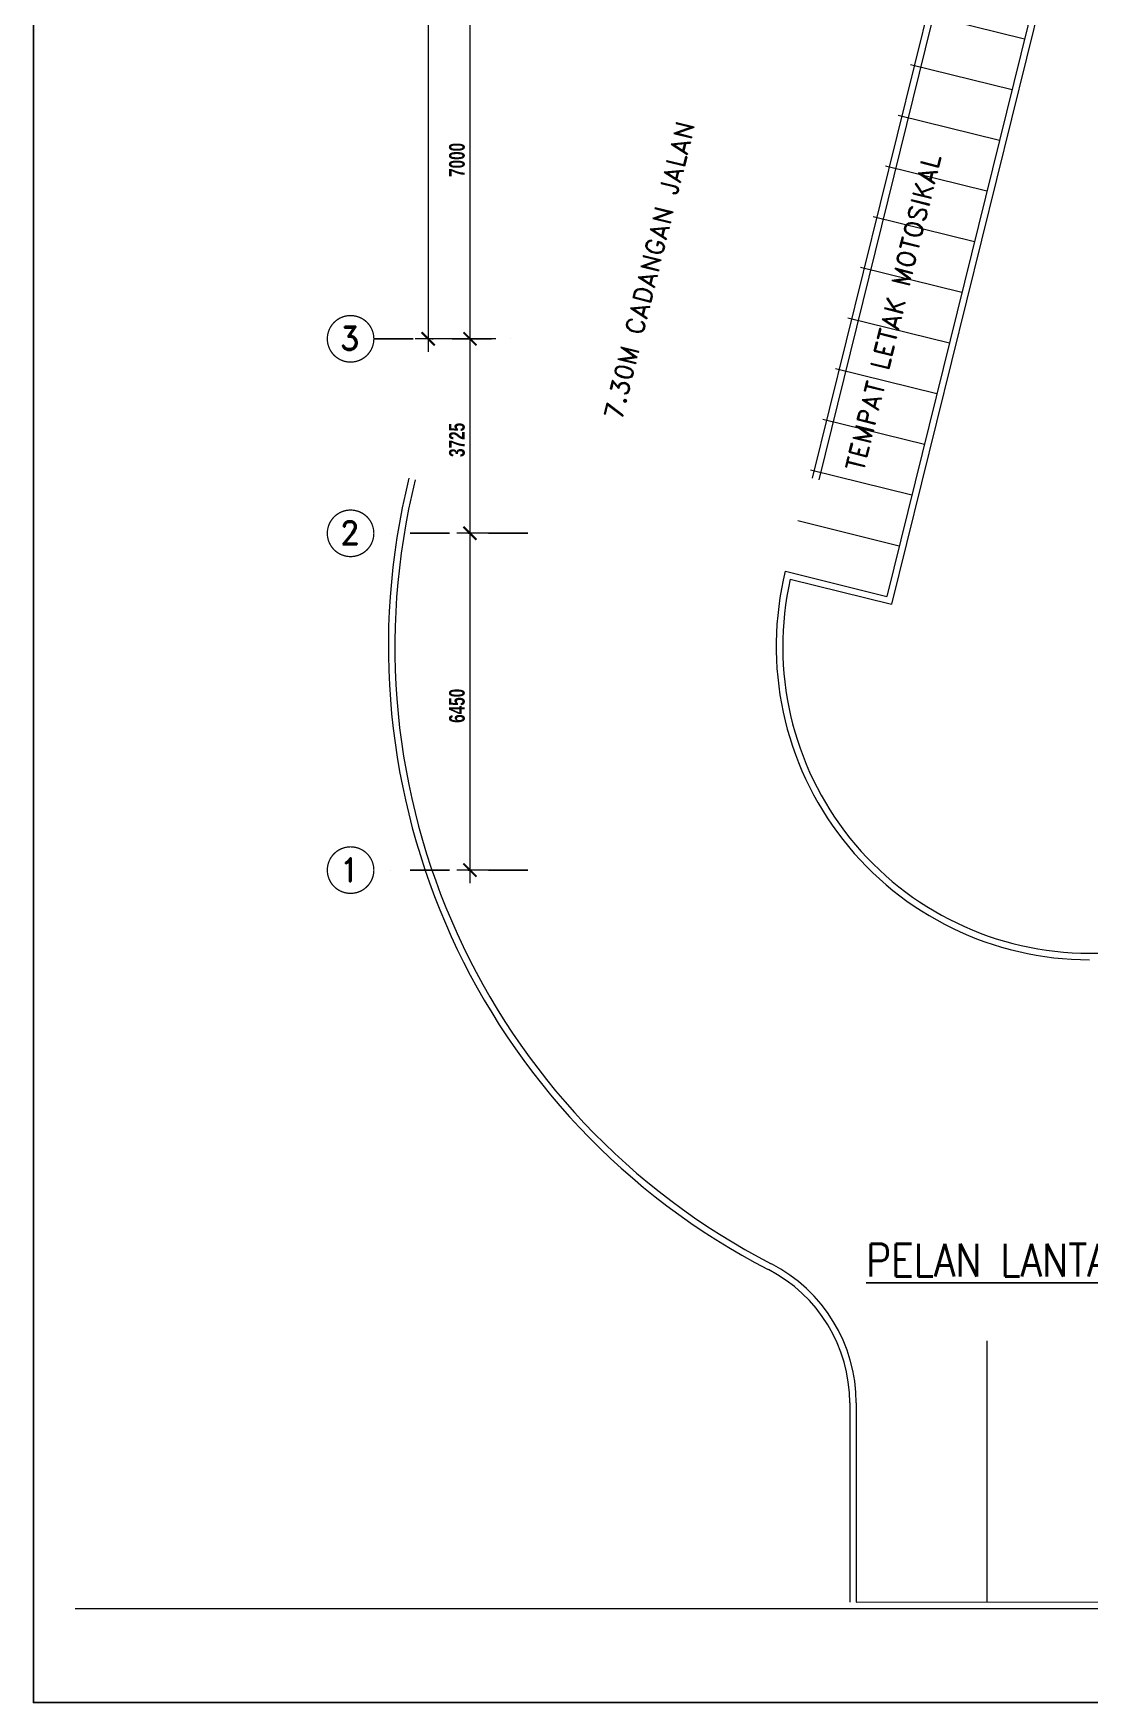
# Model space of a CAD drawing. Header units: inches. Extents: x -86493719 to 430035, y 21644 to 1519532.
# Drawn here: x 17074 to 37299, y 23184 to 55154 of the extents above; entities that cross this region are included whole.
import ezdxf
from ezdxf.enums import TextEntityAlignment as Align

# ---------------------------------------------------------------- set-up
doc = ezdxf.new("R2010")
doc.units = ezdxf.units.IN
doc.header["$MEASUREMENT"] = 0
doc.linetypes.add('DASHDOT', pattern=[1, 0.5, -0.25, 0, -0.25])
for name, color, linetype in [('carpark', 8, 'Continuous'), ('FF-TEXT', 7, 'Continuous'), ('GRID', 8, 'DASHDOT'), ('GRID-TEXT', 8, 'Continuous'), ('kerb', 8, 'Continuous'), ('t.block', 4, 'Continuous')]:
    doc.layers.add(name, color=color, linetype=linetype)
for name, color, linetype, lineweight in [('dim', 8, 'Continuous', 20), ('line', 8, 'Continuous', 9), ('LW', 8, 'Continuous', 20), ('t3', 8, 'Continuous', 25)]:
    doc.layers.add(name, color=color, linetype=linetype, lineweight=lineweight)
doc.styles.add('LAILA', font='romans.shx', dxfattribs={"width": 0.85})
doc.styles.add('style1', font='romand.shx', dxfattribs={"height": 250})
doc.styles.add('style2', font='sanssb__.ttf', dxfattribs={"height": 1200})
doc.styles.add('VERDANA1000', font='romand.shx', dxfattribs={"height": 1000})

msp = doc.modelspace()

# ---------------------------------------------------------------- linework, layer by layer
at = {"linetype": 'ByBlock', "const_width": 37.5}
for points in [[(24508, 49429), (24758, 49179)], [(25558, 49179), (25308, 49429)], [(25308, 49429), (25558, 49179)], [(25558, 45454), (25308, 45704)], [(25308, 45704), (25558, 45454)], [(25308, 39254), (25558, 39004)]]:
    msp.add_lwpolyline(points, dxfattribs=at)
at = {"layer": 'carpark', "linetype": 'Continuous', "lineweight": 0}
for p, q in [((34111, 55530), (36053, 55050)), ((33871, 54559), (35813, 54079)), ((33632, 53588), (35573, 53109)), ((33392, 52618), (35333, 52138)), ((33152, 51647), (35093, 51167)), ((32912, 50676), (34854, 50196)), ((32672, 49705), (34614, 49225)), ((32432, 48734), (34374, 48255)), ((32192, 47764), (34134, 47284)), ((31952, 46793), (33894, 46313)), ((31712, 45822), (33654, 45342)), ((35330, 30111), (35331, 25111))]:
    msp.add_line(p, q, dxfattribs=at)
at = {"layer": 'dim'}
for p, q in [((24633, 82554), (24633, 49054)), ((25433, 56554), (25433, 49054)), ((25433, 49554), (25433, 45329)), ((25128, 49304), (24383, 49304)), ((25928, 49304), (25183, 49304)), ((25928, 49304), (25183, 49304)), ((25433, 45829), (25433, 38879)), ((25928, 45579), (25183, 45579)), ((25928, 45579), (25183, 45579)), ((25928, 39129), (25183, 39129))]:
    msp.add_line(p, q, dxfattribs=at)
at = {"layer": 'GRID', "ltscale": 1500}
for p, q in [((23593, 49304), (26539, 49304)), ((26539, 45579), (23593, 45579)), ((26539, 39129), (23593, 39129))]:
    msp.add_line(p, q, dxfattribs=at)
at = {"layer": 'GRID-TEXT', "const_width": 24.7}
for points in [[(23593, 49304, 1), (22702, 49304, 0.414214), (23147, 48858, 0.414214), (23593, 49304, 1)], [(23593, 45579, 1), (22702, 45579, 0.414214), (23147, 45133, 0.414214), (23593, 45579, 1)], [(23593, 39129, 1), (22702, 39129, 0.414214), (23147, 38683, 0.414214), (23593, 39129, 1)]]:
    msp.add_lwpolyline(points, format="xyb", dxfattribs=at)
at = {"layer": 'kerb', "linetype": 'Continuous', "lineweight": 0}
for p, q in [((44861, 98724), (31989, 46632)), ((44990, 98724), (32111, 46602)), ((36773, 57963), (33414, 44371)), ((36924, 58054), (33506, 44220)), ((31473, 44851), (33414, 44371)), ((31565, 44700), (33506, 44220)), ((37299, 37537), (38801, 37537)), ((32705, 28924), (32706, 25111)), ((32830, 28924), (32831, 25111))]:
    msp.add_line(p, q, dxfattribs=at)
for centre, radius, start, end in [((37297, 43412), 13425, 166.1203, 242.7337), ((37297, 43412), 13300, 166.1203, 242.7337), ((37297, 43412), 6000, 166.1203, 270.0124), ((37297, 43412), 5875, 167.3394, 270.0124), ((29830, 28923), 2875, 0.0124, 62.7337), ((29830, 28923), 3000, 0.0124, 62.7337)]:
    msp.add_arc(centre, radius, start, end, dxfattribs=at)
at = {"layer": 'line'}
msp.add_line((17872, 24990), (49686, 24990), dxfattribs=at)
at = {"layer": 'LW'}
for p, q in [((32831, 25111), (65331, 25118)), ((32831, 24986), (65456, 24993))]:
    msp.add_line(p, q, dxfattribs=at)
at = {"layer": 't.block', "color": 7, "ltscale": 0.5}
msp.add_lwpolyline([(111929, 23184), (17074, 23184), (17074, 101252), (111929, 101252)], close=True, dxfattribs=at)

# ---------------------------------------------------------------- texts
at = {"layer": 'dim', "style": 'style2', "width": 0.7}
for s, p in [('7000', (25333, 52404)), ('3725', (25333, 47041)), ('6450', (25333, 41949))]:
    msp.add_text(s, height=300, rotation=90, dxfattribs=at).set_placement(p)
at = {"layer": 'FF-TEXT', "color": 3, "style": 'LAILA', "width": 0.85}
msp.add_text('%%uPELAN LANTAI TINGKAT BAWAH', height=625, dxfattribs=at).set_placement((33021, 31346))
at = {"layer": 'GRID-TEXT', "style": 'style1'}
for s, p in [('3', (22939, 49088)), ('2', (22939, 45363)), ('1', (22939, 38913))]:
    msp.add_text(s, height=450, dxfattribs=at).set_placement(p)
at = {"layer": 't3', "style": 'VERDANA1000'}
for s, p in [('7.30M CADANGAN JALAN', (28868, 50619)), ('TEMPAT LETAK MOTOSIKAL', (33537, 49804))]:
    msp.add_text(s, height=350, rotation=76.1203, dxfattribs=at).set_placement(p, align=Align.MIDDLE_CENTER)

doc.saveas('drawing.dxf')
